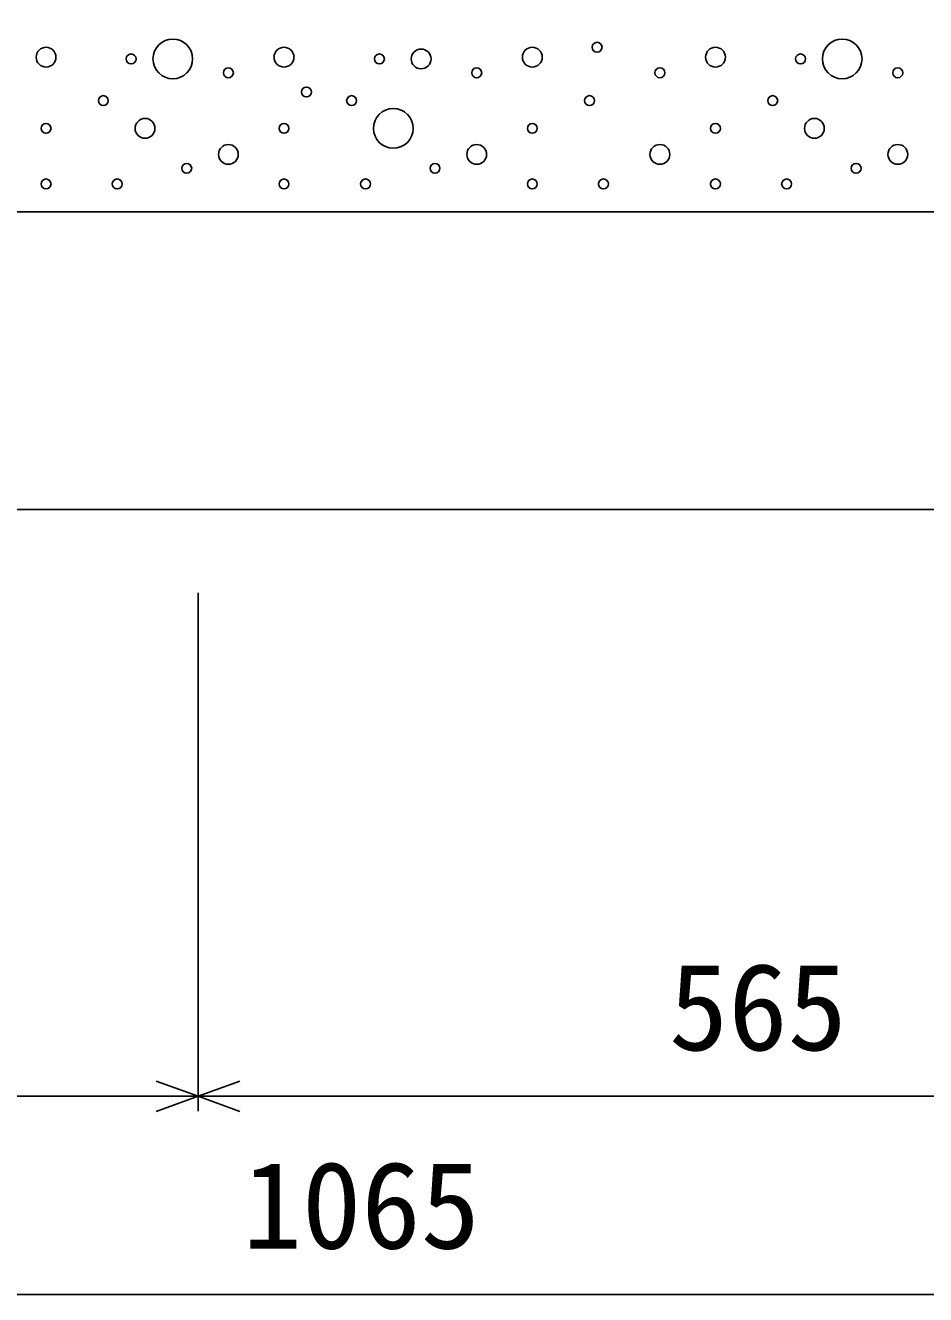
# Model space of a CAD drawing. Units: millimetres, scale not verified. Extents: x -16800 to 16800, y -5940 to 5940.
# Drawn here: x 4816 to 5270, y -761 to -121 of the extents above; entities that cross this region are included whole.
import ezdxf
from ezdxf.enums import TextEntityAlignment as Align

# ---------------------------------------------------------------- set-up
doc = ezdxf.new("R2010")
doc.units = ezdxf.units.MM
doc.header["$LTSCALE"] = 20
for name, color, linetype, lineweight in [('0-0_DIM', 7, 'Continuous', 25), ('0-2_HATCH', 6, 'Continuous', 25), ('0-5_OUTLINE', 3, 'Continuous', 25)]:
    doc.layers.add(name, color=color, linetype=linetype, lineweight=lineweight)
doc.styles.add('ＭＳ ゴシック', font='')
doc.styles.get('ＭＳ ゴシック').set_extended_font_data('MS Gothic')

msp = doc.modelspace()

# ---------------------------------------------------------------- linework, layer by layer
at = {"layer": '0-0_DIM'}
for p, q in [((4902.6, -668.06), (4902.6, -406.7)), ((4902.6, -660.56), (4502.6, -660.56)), ((4902.6, -660.56), (5467.6, -660.56)), ((4452.6, -760.56), (5517.6, -760.56))]:
    msp.add_line(p, q, dxfattribs=at)
for points in [[(4881.46, -668.26), (4902.6, -660.56), (4881.46, -652.87)], [(4923.75, -668.26), (4902.6, -660.56), (4923.75, -652.87)]]:
    msp.add_lwpolyline(points, dxfattribs=at)
at = {"layer": '0-2_HATCH'}
for centre, radius in [((4889.88, -137.45), 10), ((5227.47, -137.45), 10), ((4825.95, -136.58), 5), ((4945.95, -136.58), 5), ((5015.1, -137.45), 5), ((5071.18, -136.58), 5), ((5103.85, -131.56), 2.5), ((5163.55, -136.58), 5), ((4868.85, -137.45), 2.5), ((4994.07, -137.45), 2.5), ((5206.44, -137.45), 2.5), ((4917.91, -144.46), 2.5), ((5043.14, -144.46), 2.5), ((5135.51, -144.46), 2.5), ((5255.51, -144.46), 2.5), ((4957.29, -154.15), 2.5), ((4854.83, -158.47), 2.5), ((4980.05, -158.47), 2.5), ((5100.05, -158.47), 2.5), ((5192.42, -158.47), 2.5), ((5001.08, -172.47), 10), ((4825.95, -172.47), 2.5), ((4875.86, -172.47), 5), ((4945.95, -172.47), 2.5), ((5071.18, -172.47), 2.5), ((5163.55, -172.47), 2.5), ((5213.45, -172.47), 5), ((4917.91, -185.6), 5), ((5043.14, -185.6), 5), ((5135.51, -185.6), 5), ((5255.51, -185.6), 5), ((4896.89, -192.61), 2.5), ((5022.11, -192.61), 2.5), ((5234.48, -192.61), 2.5), ((4825.95, -200.49), 2.5), ((4861.84, -200.49), 2.5), ((4945.95, -200.49), 2.5), ((4987.06, -200.49), 2.5), ((5071.18, -200.49), 2.5), ((5107.06, -200.49), 2.5), ((5163.55, -200.49), 2.5), ((5199.43, -200.49), 2.5)]:
    msp.add_circle(centre, radius, dxfattribs=at)
at = {"layer": '0-5_OUTLINE'}
msp.add_line((5517.6, -214.63), (4452.6, -214.63), dxfattribs=at)
msp.add_lwpolyline([(5517.6, -114.63), (5517.6, -364.63), (4452.6, -364.63)], dxfattribs=at)

# ---------------------------------------------------------------- texts
at = {"layer": '0-0_DIM', "style": 'ＭＳ ゴシック'}
for s, p in [('565', (5140.1, -650.56)), ('1065', (4925.1, -750.56))]:
    msp.add_text(s, height=43.99, dxfattribs=at).set_placement(p, align=Align.BOTTOM_LEFT)

doc.saveas('drawing.dxf')
